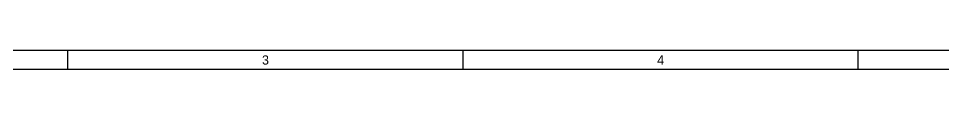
# Model space of a CAD drawing. Header units: millimetres. Extents: x 5 to 853, y 5 to 589.
# Drawn here: x 202.4 to 442.6, y 584 to 589 of the extents above; entities that cross this region are included whole.
import ezdxf
from ezdxf.enums import TextEntityAlignment as Align

# ---------------------------------------------------------------- set-up
doc = ezdxf.new("R2010")
doc.units = ezdxf.units.MM
doc.layers.add('FRAME', color=7, linetype='CONTINUOUS')
doc.layers.add('TITLE', color=7, linetype='CONTINUOUS')

msp = doc.modelspace()

# ---------------------------------------------------------------- linework, layer by layer
at = {"layer": 'FRAME'}
msp.add_line((831, 584), (10, 584), dxfattribs=at)
at = {"layer": 'TITLE'}
for p, q in [((836, 589), (5, 589)), ((215.25, 584), (215.25, 589)), ((317.875, 584), (317.875, 589)), ((420.5, 584), (420.5, 589))]:
    msp.add_line(p, q, dxfattribs=at)

# ---------------------------------------------------------------- texts
for s, p in [('3', (266.5625, 586.5)), ('4', (369.1875, 586.5))]:
    msp.add_text(s, height=2.4, dxfattribs=at).set_placement(p, align=Align.MIDDLE_CENTER)

doc.saveas('drawing.dxf')
